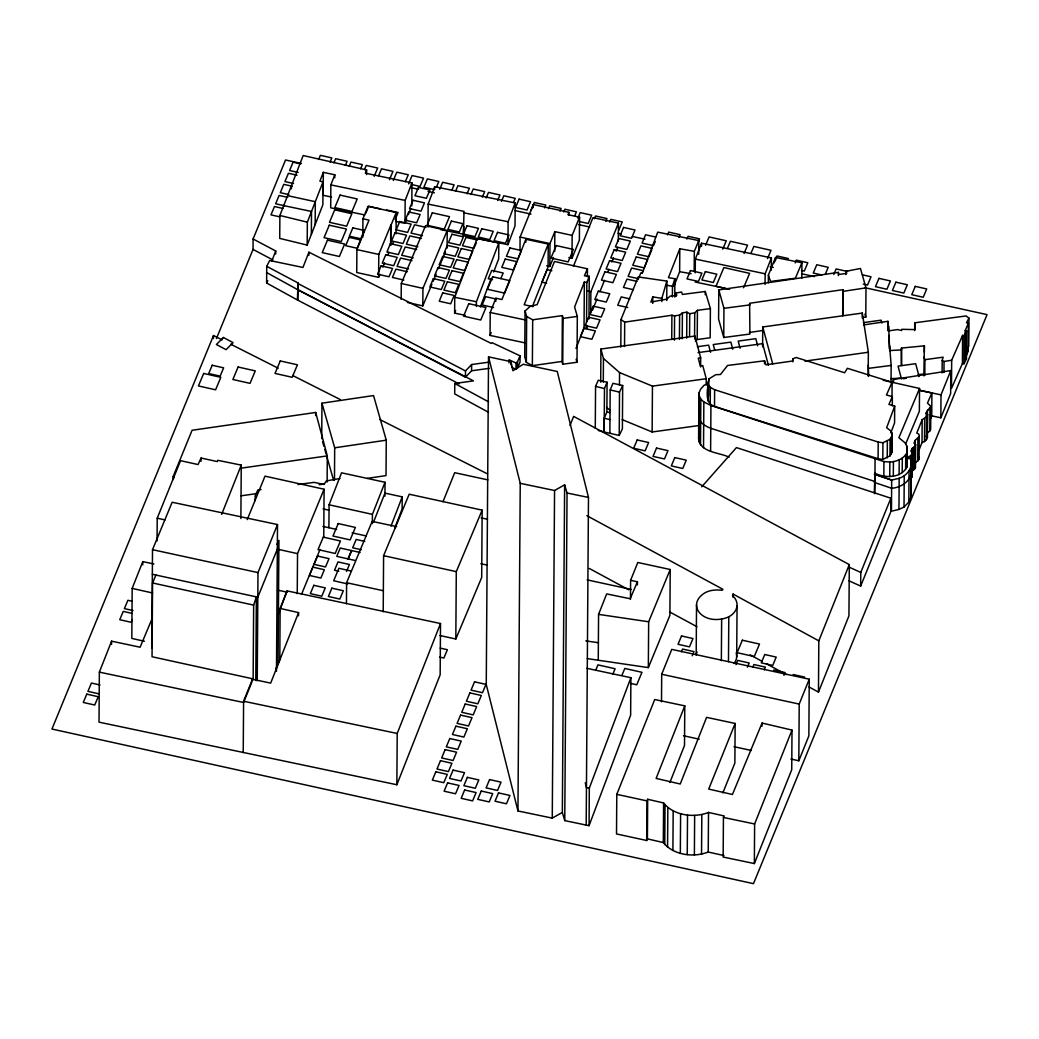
<?xml version="1.0" encoding="UTF-8"?>
<svg xmlns="http://www.w3.org/2000/svg" width="1039" height="1039" viewBox="0 0 1039 1039"><rect width="100%" height="100%" fill="white"/><g stroke="black" fill="none" stroke-linecap="round" stroke-linejoin="round"><path stroke-width="1.5" d="M151.993 618.945L140.096 647.219L111.589 641.167L99.354 672.129L99.017 722.157L396.859 784.744L440.159 674.805L440.51 623.53L287.089 590.892L280.114 608.425L279.803 659.713L276.088 668.233M111.563 644.401L111.589 641.167M153.876 563.969L142.772 561.618L132.174 588.399L131.823 638.414L144.395 641.245M142.759 564.839L142.772 561.618M151.824 648.05L152.512 549.683L172.149 502.24L277.504 524.552L276.478 671.324M155.928 575.048L152.564 582.97L152.045 656.752L253.139 678.896L252.49 680.506L252.49 679.246L270.672 683.117L298.57 612.62L280.114 608.425M157.058 540.877L157.227 518.201L180.526 460.667L198.046 464.55L201.047 458.043L217.268 461.563L217.761 460.316L241.256 465.121L240.879 518.565M173.162 479.576L173.188 476.511L192.072 430.263L315.687 412.47L327.298 455.887L327.116 482.031M201.021 461.29L201.047 458.043M213.463 338.493L213.489 335.519L222.125 339.87M243.23 752.496L243.594 701.234L252.49 679.246M216.463 338.506L253.035 249.412L253.1 238.996L285.53 159.993L301.375 163.487M253.139 678.896L253.659 605.114L256.36 596.931L257.815 597.191L277.335 549.137M255.113 500.655L255.152 495.889L257.841 489.992L261.062 489.551M255.776 680.532L256.36 596.931M257.23 680.792L257.984 572.593L277.504 524.552M459.082 383.872L297.44 299.985L266.62 283.024L266.737 266.348L269.646 260.503L302.959 267.452L308.895 252.204L491.252 343.441L491.992 342.649L520.071 355.832L520.032 362.079L517.474 367.949L515.993 369.313L511.772 367.312M275.712 253.971L275.725 250.996L253.1 238.996M366.572 174.526L366.611 169.941L303.18 155.525L279.881 215.476L279.725 238.399L307.193 245.1L322.869 204.761L323.025 181.838L319.895 181.189L323.324 172.37L334.792 174.773L334.779 177.825M278.062 664.142L278.92 540.345L276.945 544.436M278.4 614.127L287.089 590.892M291.427 188.773L291.44 185.721M297.44 299.985L297.946 282.92L266.737 266.348M297.829 299.596L297.946 282.92M297.245 593.672L297.531 553.618L324.09 489.239L265.01 476.148L247.217 519.591M298.544 615.828L298.57 612.62M307.193 245.1L307.349 222.177L323.025 181.838M308.869 255.334L308.895 252.204M311.349 234.385L311.518 211.462L283.712 205.618M315.155 224.619L315.311 201.696L287.582 195.657M315.661 415.548L315.687 412.47M323.324 172.37L323.168 195.306L331.545 197.046M321.713 438.614L321.96 403.184L373.533 395.56L386.261 440.172L386.014 475.602L367.261 478.382M323.752 537.306L324.09 489.239M334.792 174.773L330.857 184.89L330.701 207.826L364.793 214.943M328.908 527.721L329.077 504.798L341.532 472.81L385.027 482.278L384.937 496.135M334.467 480.018L334.688 447.809L321.96 403.184M346.455 603.711L346.597 582.71L372.157 521.383L396.677 526.643M396.067 233.918L396.21 212.527L368.066 206.306L362.936 218.787L369.014 220.125L356.897 249.594L356.728 272.517L378.625 277.348L379.819 274.452M362.806 237.126L362.936 218.787M372.339 523.643L372.404 514.357L385.027 482.278M378.625 277.348L378.78 254.425L390.755 225.32L390.794 245.217M383.209 611.75L383.599 555.67L409.184 494.213L482.161 510.149L481.68 577.528L455.822 639.011L440.017 635.543M390.612 245.178L390.755 225.32M396.859 784.744L397.21 733.469L440.51 623.53M401.171 299.414L401.288 283.504L425.561 225.645L447.212 230.528L447.095 248.035M373.482 522.279L384.962 493.109L402.21 496.863L402.119 508.954L394.833 527.981M366.611 169.941L365.351 173.175L411.964 182.916L405.158 200.423L405.002 223.346L406.704 218.969M411.808 205.839L411.964 182.916M407.353 302.401L422.808 305.882L422.938 288.374L447.212 230.528M428.003 227.047L428.159 204.125L434.692 186.708L515.175 202.93L515.019 225.866L507.967 244.672L463.342 235.671L464.017 211.359L428.159 204.125M434.666 189.76L434.692 186.708M465.459 315.349L454.627 313.129L454.744 297.297L477.135 238.554L498.798 242.996L498.694 258.828L493.668 271.997M266.698 272.595L297.518 289.569L473.459 380.884L454.77 383.482L454.705 393.898L488.538 412.301M455.822 639.011L456.29 571.632L482.161 510.149M463.342 235.671L463.913 226.645M297.518 289.569L465.459 377.209L465.511 370.949L471.628 364.533L489.239 362.104M465.459 377.209L471.589 370.78L471.628 364.533M476.382 306.492L476.407 301.739L498.798 242.996M488.538 356.871L486.252 684.493L517.954 810.952L552.267 818.122L562.346 812.433L564.632 484.823L554.553 490.512L520.24 483.33L488.538 356.871L510.98 361.65L512.915 370.741L523.24 364.26L557.255 371.494L588.477 497.447L586.191 825.07L589.061 825.654L630.634 715.209L630.894 677.701L586.749 668.311M525.825 343.039L490.044 335.428L490.213 312.505L495.863 298.232L501.954 299.531L525.838 239.269L548.254 244.048L548.085 266.971L532.851 305.414M495.837 301.297L495.863 298.232M507.967 244.672L508.123 221.749L515.175 202.93M508.967 362.858L508.993 359.728L516.045 363.066L515.993 369.313M510.954 364.897L510.98 361.65M517.474 367.949L517.526 361.689L520.071 355.832M519.994 250.815L520.097 237.061L533.306 204.553L568.917 212.32L568.891 215.372M517.954 810.952L520.24 483.33M525.046 310.973L524.721 356.832L526.344 362.325L532.358 365.65L562.06 361.442L562.372 315.596L532.682 319.804L526.656 316.466L525.046 310.973L530.059 306.479L537.163 304.609L554.475 261.477L587.438 268.828L587.373 276.725M525.812 242.334L525.838 239.269M526.344 362.325L526.656 316.466M533.28 207.605L533.306 204.553M532.358 365.65L532.682 319.804M546.67 265.815L549.813 266.503L549.982 243.581L554.839 231.619L572.151 235.398L571.995 258.321L568.84 257.633M554.696 251.49L554.839 231.619M552.267 818.122L554.553 490.512M586.541 322.077L586.827 282.556L584.36 282.05L574.606 306.973L577.32 316.414L577.009 362.26L562.735 364.221L563.06 318.376L562.372 315.596M586.191 825.07L564.761 820.615L567.047 493.006L564.632 484.823M568.917 212.32L567.956 214.67L579.554 217.19L579.385 240.126L571.995 258.321M576.009 348.416L584.035 327.895L584.36 282.05M584.035 327.895L586.503 328.402L586.528 325.246M588.957 318.973L589.256 276.296L584.412 275.803L587.438 268.828M590.736 313.09L590.879 291.686L618.426 223.112L592.97 217.619L573.463 266.179M589.061 825.654L589.321 788.133L630.894 677.701M595.282 428.133L595.568 386.391L598.256 380.248L607.075 382.235L606.88 411.912L604.256 418.288L604.153 431.964L619.218 435.471L622.387 428.847L622.686 385.508L612.984 383.3L610.179 389.924L609.88 433.263M598.256 660.233L598.568 614.374L606.672 593.905L630.192 598.75L637.427 581.788L630.608 580.307L637.803 562.489L670.22 569.515L669.895 615.374L648.336 667.609L587.295 658.609M600.698 382.235L600.932 349.039L694.87 336.078L700.689 357.858L700.624 366.949M603.282 382.196L603.451 358.481L600.932 349.039M604.153 431.964L604.477 388.56L607.075 382.235M618.296 241.451L618.426 223.112M616.789 794.341L616.517 833.94L646.7 840.499L647.401 838.876L647.674 799.277L663.596 802.952C673.766 815.693 693.935 818.187 708.507 812.446L724.222 815.953L723.43 817.446L723.157 857.045L754.353 863.565L791.731 769.691L792.004 730.092L762.068 723.053L732.43 794.484L708.715 789.082L735.144 723.469L706.598 717.352L680.233 784.003L656.129 778.419L684.779 705.858L654.713 699.546L616.789 794.341L646.985 800.9L646.7 840.499M619.218 435.471L619.517 392.119L622.686 385.508M619.452 385.209L619.543 372.559L603.451 358.481M620.803 347.091L620.997 319.544L638.219 276.958L666.856 281.088L666.726 300.544M624.53 346.455L624.699 322.142L620.997 319.544M630.478 599.204L630.608 580.307M637.414 584.931L637.427 581.788M648.336 667.609L648.661 621.764L670.22 569.515M652.726 303.375L652.765 296.894L661.856 298.336L661.83 301.583M698.026 425.665L652.128 431.977L652.453 386.131L619.543 372.559M661.505 701.793L661.7 674.259L671.752 649.375L809.251 679.207L808.861 735.885L798.822 760.769L790.913 759.054M723.949 855.552L708.234 852.032C693.662 857.785 673.493 855.279 663.311 842.551L663.596 802.952M664.752 844.538L665.025 804.939M667.57 847.33L667.843 807.745M671.726 339.558L671.908 315.246L624.699 322.142M672.389 296.907L672.467 286.206L674.882 278.699L668.454 277.647L679.805 248.75L694.312 251.347L698.805 240.58L657.713 232.139L642.323 273.192L640.829 272.932L638.154 279.491M674.415 340.195L674.584 315.869L671.908 315.246M674.753 297.037L674.882 278.699M676.038 296.271L676.064 293.024L681.61 292.024L682.415 294.44L705.286 291.478L710.39 308.609L710.182 337.779L697.221 339.506L695.429 341.208M672.895 850.486L673.181 810.888M673.869 286.387L679.649 271.673L679.805 248.75M679.441 339.415L679.61 315.103L682.402 312.856L686.87 312.168L689.727 313.687L694.74 312.882L697.416 310.336L710.39 308.609M682.22 338.792L682.402 312.856M680.324 853.227L680.61 813.641M686.688 338.104L686.87 312.168M684.779 705.858L684.506 745.457L669.895 782.471M689.571 336.389L689.727 313.687M687.247 854.552L687.519 814.953M694.182 271.218L694.312 251.347M694.572 337.194L694.74 312.882M694.857 339.246L694.87 336.078M695.234 272.841L695.338 259.088L701.559 243.204L771.38 257.906L771.289 270.14M697.221 339.506L697.416 310.336M694.377 855.019L694.649 815.42M698.715 254.334L698.805 240.58M696.195 654.44L696.533 604.776M729.027 457.173C719.391 452.29 700.273 452.757 698.598 438.848L698.922 393.119L700.676 389.093L704.091 385.274L707.975 383.573M699.078 441.861L698.922 393.119M701.533 246.269L701.559 243.204M700.507 444.861L700.831 399.145L699.403 396.132M703.533 447.705L703.845 401.989L700.831 399.145M705.26 294.725L705.286 291.478M701.533 854.422L701.819 814.823M706.221 385.053L706.26 378.728L702.741 365.546L700.286 365.923L698.273 358.182L700.689 357.858M892.111 382.274L886.449 395.002L892.345 396.651L888.916 404.418L894.696 406.171L886.644 427.743L890.8 430.86L891.917 433.016L892.007 452.03L889.955 455.9L882.812 459.407L878.098 458.731L714.507 406.392C703.26 402.561 708.182 387.69 708.767 378.988L715.754 374.702L720.456 374.508L727.56 365.468L764.548 360.806L765.938 364.819L792.51 361.027L792.874 358.819L796.121 357.494L844.655 372.754L847.382 368.3L892.111 382.274L891.994 398.937M708.364 401.509L707.923 382.131M708.767 378.988L708.65 395.651L707.806 398.807M710.234 404.08L710.351 387.404L708.481 384.833M710.611 451.212L710.936 405.483L703.845 401.989M708.234 852.032L708.507 812.446M714.507 406.392L714.624 389.716L710.351 387.404M862.734 317.518L865.786 317.051L865.994 287.868L860.461 268.478L846.045 271.283L846.694 273.4L838.798 274.465L838.369 272.387L718.806 289.907L718.598 319.09L723.754 337.506L749.911 334.051L749.613 303.284L842.863 289.66L842.928 315.674M721.352 660.674L721.637 619.01A21.144 15.39 0.4 0 0 728.794 616.776A19.728 14.364 0.4 0 0 734.573 611.932A20.364 14.819 0.4 0 0 737.054 605.685A21.027 15.299 0.4 0 0 735.157 598.659A22.092 16.079 0.4 0 0 733.859 597.061A4.325 3.143 0.4 0 1 732.56 595.451L733.079 594.074L818.823 640.855L818.472 692.117L809.082 687M723.754 337.506L723.949 308.323L718.806 289.907M728.482 661.635L728.794 616.776M733.053 597.282L733.079 594.074M735.144 723.469L734.872 763.055L722.858 792.887M733.95 663.544A19.728 14.364 0.4 0 0 734.209 663.194A20.364 14.819 0.4 0 0 736.69 656.947L737.054 605.685M754.353 863.565L754.626 823.966L792.004 730.092M762.6 346.883L762.743 326.973L862.292 313.064L868.357 352.247L868.188 376.092M762.042 726.222L762.068 723.053M764.522 363.832L764.548 360.806M765.081 284.491L765.159 273.789L771.38 257.906M768.341 282.738L768.392 275.088L775.536 257.503L801.926 262.776L801.809 278.062M775.51 260.555L775.536 257.503M792.848 361.858L792.874 358.819M798.822 760.769L799.212 704.078L809.251 679.207M838.356 275.621L838.369 272.387M842.681 315.596L842.863 289.66M846.019 274.53L846.045 271.283M573.866 416.522L849.305 564.593L848.941 615.854L818.472 692.117M862.253 317.882L862.292 313.064M848.915 580.762L860.669 586.1L860.773 572.424L890.865 498.213L736.456 447.588L701.728 486.81M868.708 376.17L868.266 365.092M874.293 493.096L874.968 473.277C885.215 478.317 901.086 478.33 907.008 466.914L906.761 445.952L904.878 442.692L898.878 437.718L919.528 388.456L883.176 380.261M874.838 493.72L875.072 458.693M878.098 458.731L878.215 442.069L714.624 389.716M882.812 459.407L882.929 442.744L890.072 439.224L892.124 435.367M883.825 476.148L883.929 461.563L710.936 405.483M887.864 330.753L887.929 321.324L863.604 324.921M887.241 457.861L887.358 441.185M887.929 321.324L888.644 330.857L897.774 329.558L901.631 330.558L901.787 329.311L914.865 329.597L914.723 322.804L966.075 315.934L968.958 318.103L968.751 346.286L967.53 348.597M889.592 348.974L888.683 326.025M889.748 476.615L889.852 462.03C896.67 461.641 904.034 458.848 907.112 452.329L906.761 445.952M889.955 455.9L890.072 439.224M891.033 382.742L891.15 365.442L889.618 345.753M890.865 498.213L890.761 511.889L860.669 586.1M891.267 454.381L891.384 437.705M891.917 433.016L892.007 452.03M892.28 405.742L892.345 396.651M893.553 382.482L893.579 379.417L950.815 370.572L950.659 393.508L940.853 417.795L930.061 415.483M893.319 476.148L893.41 461.563M894.696 406.171L894.579 422.847L890.826 432.912M899.112 474.654L899.203 460.056M899.177 478.291L891.67 480.07L874.422 474.2L891.67 480.07L891.462 511.201L898.956 509.435L899.177 478.291C906.592 475.901 912.619 468.407 911.086 460.368L909.67 458.056L905.956 459.329M901.333 365.286L901.449 348.065L924.372 345.844L924.333 352.104M901.631 365.533L901.449 348.065M902.203 472.55L902.307 457.965M898.956 509.435L904.021 507.019L904.242 475.888M905.631 469.433L905.722 454.835M907.008 466.914L907.203 449.458M904.021 507.019L908.839 502.084L909.047 470.94M910.671 460.264L910.709 455.679L912.619 453.121L910.852 451.134L912.307 448.316L914.995 446.16L915.619 444.614L913.943 443.004L915.281 440.302L919.229 436.432L918.918 434.198L916.775 433.042L922.177 419.652L926.593 416.717L927.593 414.34L925.827 413.171L930.827 406.301L927.463 403.106L931.892 392.963L919.515 390.3M911.086 460.368L910.995 496.72L908.839 502.084M910.995 496.72L911.216 465.589M910.541 478.602L911.787 477.395L911.943 454.472M912.307 448.316L912.151 471.238L915.463 467.537L915.619 444.614M912.619 453.121L911.787 477.395M913.593 470.29L913.749 447.367M914.671 330.623L914.723 322.804M914.84 447.251L914.865 444.198M914.827 469.083L914.995 446.16M915.281 440.302L915.125 463.225L919.073 459.355L919.229 436.432M917.723 461.381L917.892 438.445M919.528 388.456L919.372 411.249L905.605 444.095M919.021 450.017L922.009 442.575L922.177 419.652M923.853 375.923L924.372 345.844M924.814 375.339L924.931 359.676L923.983 357.143M922.009 442.575L924.502 441.523L924.671 418.6M926.269 416.353L926.294 413.288M924.502 441.523L926.424 439.64L926.593 416.717M927.308 423.873L927.411 410.119M926.424 439.64L927.437 437.263L927.593 414.34M927.243 433.042L929.814 430.99L929.97 408.067M930.827 406.301L930.671 429.224L929.814 430.99M931.892 392.963L931.736 415.899L930.476 418.795M940.853 417.795L941.009 394.872L950.815 370.572M942.113 372.897L942.191 360.377L943.152 357.169L924.931 359.676M943.957 372.43L944.035 361.481L942.191 360.377M962.608 335.363L951.672 360.247L951.477 388.417L962.413 363.533L962.608 335.363L964.166 335.623L966.634 330.831L965.218 330.662L965.01 358.832L966.439 359.013L966.634 330.831M962.413 363.533L963.971 363.806L964.166 335.623M965.01 358.832L968.166 351.286L968.361 323.116L966.504 322.739L968.958 318.103M661.856 298.336L666.856 281.088M652.765 296.894L650.856 302.076L666.765 299.141L670.142 296.128L676.753 295.453L676.064 293.024M454.627 313.129L455.653 310.44M480.343 306.96L491.187 278.504M391.002 526.137L402.21 496.863M271.828 261.023L275.725 250.996M408.405 214.592L410.678 208.761M586.827 282.556L589.256 276.296M586.503 328.402L587.477 325.895M490.044 335.428L491.187 332.571M548.254 244.048L524.188 304.752L533.02 306.635M892.124 383.079L893.579 379.417M221.658 514.383L241.256 465.121M818.823 640.855L849.305 564.593M592.412 310.414L596.996 298.985M599.906 291.764L604.516 280.27M607.802 272.101L608.958 269.205M611.841 262.036L613.504 257.88M616.179 251.23L617.75 247.334M570.034 425.328L573.632 416.405M442.991 501.72L454.692 472.693L487.875 479.888M251.893 681.974L243.581 702.481L99.354 672.129M549.813 266.503L553.462 257.529M572.151 235.398L579.554 217.19M213.489 335.519L51.95 729.04L753.47 883.669L987.05 314.622L865.11 287.751M390.963 225.281L396.21 212.527M382.794 267.192L384.586 262.841M387.859 254.906L388.95 252.243M392.378 244.386L393.417 241.84M301.492 594.399L320.025 549.488M965.218 330.662L968.361 323.116M318.622 159.487L320.376 155.331L331.818 157.902L330.064 162.071M132.356 619.517L131.187 622.296L119.745 619.712L123.238 611.4L131.823 613.335M333.909 162.863L335.662 158.694L347.104 161.279L345.351 165.435M349.195 166.227L350.935 162.071L362.39 164.643L360.637 168.812M364.481 169.591L366.222 165.435L377.677 168.019L374.183 176.331M378.612 175.734L381.508 168.812L392.963 171.383L389.469 179.708M365.78 213.216L368.689 206.28L380.131 208.852M393.313 180.5L396.794 172.175L408.249 174.76L405.34 181.682M408.6 183.864L412.08 175.552L423.535 178.124L420.042 186.436L411.457 184.513M395.184 219.502L398.093 212.566L386.638 209.982M436.484 187.033L438.822 181.487L427.367 178.916L423.886 187.228L433.899 189.488M439.744 189.215L442.653 182.28L454.108 184.864L451.77 190.41M455.614 191.202L457.939 185.656L469.381 188.228L467.056 193.773M422.808 305.882L431.899 284.231M433.12 281.335L436.094 274.231M438.393 268.75L441.224 261.997M441.731 260.802L445.419 252.022M470.901 194.566L473.226 189.02L484.668 191.605L482.343 197.15M486.187 197.942L488.512 192.397L499.954 194.968L497.629 200.514M476.265 242.788L473.94 248.321L462.498 245.749L465.992 237.437L477.433 240.009M348.026 558.865L351.52 550.54M348.195 558.93L351.689 550.618M501.473 201.306L503.798 195.761L515.24 198.345L513.5 202.501M346.532 571.424L349.442 564.489L338 561.917L334.506 570.229L338.792 571.203M500.863 278.543L503.188 272.997L491.746 270.413L488.252 278.738L492.551 279.699M530.89 210.813L534.371 202.501L545.813 205.073L544.657 207.852M548.501 208.644L549.657 205.865L561.099 208.449L559.943 211.216M563.787 212.008L564.943 209.242L576.385 211.813L574.645 215.969M577.905 218.151L580.23 212.605L591.672 215.19L588.191 223.502L579.606 221.567M594.36 218.748L595.516 215.982L606.958 218.554L605.802 221.333M609.646 222.125L610.802 219.346L622.244 221.93L618.763 230.242M641.894 273.387L643.05 270.621L631.608 268.036L628.114 276.361L638.128 278.608M651.778 249.828L648.868 256.75L637.427 254.178L640.92 245.866L652.362 248.438M655.271 241.503L653.518 245.672L642.076 243.087L645.57 234.775L655.583 237.022M667.532 234.879L668.687 232.1L680.129 234.684L678.974 237.45M686.909 239.061L688.078 236.282L699.52 238.866L698.351 241.632M705.598 245.243L709.092 236.918L726.261 240.788L722.767 249.1M727.508 248.204L730.404 241.282L747.573 245.139L744.08 253.464M750.937 253.373L753.846 246.438L771.016 250.308L767.522 258.62M743.573 287.751L749.626 273.361L723.871 267.555L716.014 286.27L729.651 289.349M595.62 670.428L597.944 664.882L615.114 668.752L612.789 674.298M774.068 262.906L776.977 255.971L788.419 258.555M621.893 675.376L624.803 668.454L641.972 672.311L636.738 684.792L630.491 683.389M795.199 262.932L796.355 260.153L807.797 262.737L804.316 271.049L801.446 270.4M825.291 274.257L828.2 267.322L816.758 264.737L813.264 273.062L821.849 274.997M833.81 274.465L836.148 268.919L847.59 271.504M681.389 651.817L682.558 649.05L694 651.622L692.26 655.778M735.976 664.57L737.716 660.401L749.158 662.986L747.418 667.142M752.768 667.298L753.937 664.531L765.379 667.116L764.21 669.882M783.951 675.35L785.107 672.584L773.665 669.999M801.926 262.776L795.355 278.231L770.561 281.465L768.392 275.088M646.985 800.9L647.674 799.277M699.935 413.236L698.766 415.925C698.74 422.678 705.299 426.159 710.78 428.276L874.916 481.499L874.357 482.408L891.618 488.278C901.709 487.616 913.099 479.836 911.034 468.576M698.598 438.848L699.766 436.159M266.62 283.024L267.789 280.686M963.971 363.806L966.439 359.013M906.943 459.822L908.735 456.679L910.709 455.679M516.045 363.066L517.526 361.689M339.987 478.498L326.376 480.914L324.025 484.421L314.051 482.369L297.998 484.551M944.035 361.481L951.672 360.247M674.584 315.869L679.61 315.103M843.097 291.362L865.994 287.868M334.688 447.809L386.261 440.172M749.405 332.467L762.964 330.48M241.256 468.134L327.298 455.887M241.061 495.824L256.997 493.551M319.142 484.694L323.921 484.018M698.026 352.611L762.626 343.649L768.444 365.247M804.887 361.117L868.357 352.247M563.06 318.376L577.32 316.414M471.589 370.78L489.2 368.351M697.442 346.701L708.65 345.156L710.559 352.286M652.453 386.131L706.26 378.728M903.086 378.741L906.281 378.3M723.949 308.323L750.119 304.869M868.76 368.313L891.15 365.442M918.06 374.611L924.178 374.027M889.579 350.585L901.735 349.883M890.904 378.677L901.54 378.053M883.929 461.563L889.852 462.03M878.215 442.069L882.929 442.744M598.568 614.374L648.661 621.764M585.853 640.881L598.373 642.725M666.129 285.218L672.467 286.206M679.649 271.673L691.156 273.738M966.309 350.922L968.166 351.286M463.498 212.748L508.123 221.749M440.549 229.58L463.862 234.282M454.744 297.297L476.407 301.739M589.321 788.133L586.451 787.549L585.282 782.835M567.047 493.006L588.477 497.447M330.857 184.89L405.158 200.423M395.664 221.398L403.444 223.021M243.594 701.234L397.21 733.469M723.43 817.446L754.626 823.966M695.338 259.088L765.159 273.789M695.182 282.011L725.326 288.361M277.556 590.126L287.076 592.139M490.213 312.505L525.994 320.116M919.411 390.248L941.009 394.872M587.892 291.037L590.879 291.686M481.148 517.877L487.473 519.253M587.126 579.866L631.296 589.464M480.836 563.722L487.148 565.099M152.512 549.683L257.984 572.593M661.7 674.259L799.212 704.078M152.343 574.268L257.815 597.191M683.441 735.742L699.247 739.171M734.015 746.703L751.405 750.483M520.097 237.061L549.982 243.581M157.227 518.201L165.045 519.916M346.597 582.71L383.352 590.749M410.639 187.565L418.548 189.319M428.055 191.41L434.393 192.812M515.149 210.605L530.981 214.099M578.489 224.567L589.581 227.009M618.088 233.294L621.244 233.996M632.335 236.437L644.998 239.23M770.107 266.802L773.276 267.504M801.77 273.789L814.446 276.582M606.88 411.912L609.776 412.548M329.077 504.798L372.404 514.357M323.077 508.902L329.038 510.214M322.947 526.409L336.649 529.422M352.13 532.838L366.053 535.916M383.599 555.67L456.29 571.632M152.564 582.97L253.659 605.114M356.897 249.594L378.78 254.425M277.374 549.15L297.531 553.618M862.435 274.828L871.02 276.764L867.539 285.076L863.24 284.115M300.232 163.798L293.076 162.188L289.595 170.5L298.167 172.435M297.011 175.201L288.426 173.279L284.933 181.591L293.518 183.526M292.362 186.293L283.777 184.358L280.283 192.683L288.868 194.618M425.964 227.372L414.522 224.788L411.028 233.113L422.483 235.684M287.699 197.384L279.114 195.449L275.634 203.774L284.218 205.709M636.972 281.387L626.959 279.127L623.465 287.439L633.478 289.699M421.315 238.463L409.873 235.879L406.379 244.204L417.821 246.775M283.05 208.475L274.465 206.54L270.971 214.865L279.556 216.787M551.826 270.698L547.137 269.646L541.903 282.127L546.592 283.179M416.665 249.555L405.223 246.97L401.729 255.282L413.171 257.867M629.803 298.855L621.218 296.92L617.724 305.232L627.738 307.492M412.002 260.633L400.56 258.062L397.08 266.374L408.522 268.958M407.353 271.724L395.911 269.153L392.417 277.465L403.859 280.049M495.642 298.92L485.629 296.66L482.135 304.972L493.577 307.557M401.288 283.504L422.938 288.374M364.754 541.384L356.169 539.449L352.676 547.774L361.26 549.709M360.104 552.475L340.247 548.034L336.753 556.359L355.182 560.476M351.39 571.099L338.909 568.281L333.675 580.762L347.714 583.931M793.173 674.519L804.615 677.09M440.224 648.102L447.38 649.713L443.887 658.025L439.588 657.064M132.174 588.399L152.603 592.996M132.187 601.269L127.888 600.308L124.394 608.62L132.979 610.555M100.017 684.974L91.432 683.039L87.938 691.364L99.38 693.935M604.256 418.288L609.971 419.587M647.401 838.876L663.311 842.551M610.179 389.924L619.517 392.119M595.568 386.391L604.477 388.56M598.23 430.471L604.178 431.912M279.881 215.476L307.349 222.177M622.218 419.639L652.128 431.977M174.292 477.68L173.188 476.511M849.019 567.086L860.773 572.424M230.749 344.234L278.231 368.222M292.621 375.482L340.104 399.47M379.677 419.457L487.473 473.901M297.557 283.322L465.511 370.949M253.035 249.412L272.828 259.906M914.697 467.121L915.463 467.537M586.892 515.695L722.884 589.282L722.313 590.204A1.922 1.403 0.4 0 1 720.559 590.1L718.91 590.009A26.663 19.403 0.4 0 0 712.131 590.373A19.819 14.429 0.4 0 0 705.702 592.438A21.287 15.494 0.4 0 0 700.377 596.438A21.806 15.871 0.4 0 0 697.325 601.023A20.105 14.637 0.4 0 0 697.104 608.542A20.027 14.572 0.4 0 0 700.663 613.919A19.624 14.286 0.4 0 0 706.299 617.608A19.481 14.182 0.4 0 0 713.52 619.4A21.806 15.871 0.4 0 0 721.637 619.01M589.334 568.476L628.777 589.814M669.973 612.114L696.961 626.712M454.77 383.482L488.668 401.911M750.145 654.843L762.197 661.427M766.211 663.622L786.315 674.584M926.139 436.211L927.437 437.263M606.581 407.34L610.023 410.366M562.346 812.433L564.761 820.615M576.126 359.208L577.009 362.26M864.929 314.064L865.786 317.051M322.597 441.692L323.908 446.302M324.791 449.38L326.103 454.004M326.986 457.082L333.571 480.161M762.743 326.973L772.73 364.014M919.099 376.521L915.671 363.689L898.047 366.131L901.475 378.962M881.851 323.025L881.085 320.181L863.474 322.61L864.24 325.467M757.717 345.792L755.808 338.662L738.197 341.104L740.093 348.234M732.755 349.247L730.846 342.117L713.235 344.558L714.754 350.26M562.06 361.442L562.735 364.221M918.749 457.121L919.073 459.355M888.865 335.402L889.514 349.065M736.183 652.921A21.027 15.299 0.4 0 1 736.69 656.947M697.104 651.985A21.806 15.871 0.4 0 0 696.974 652.284A20.105 14.637 0.4 0 0 696.247 655.077M203.67 373.456L198.436 385.937L215.593 389.807L220.826 377.326L203.67 373.456M212.19 365.247L208.696 373.572L220.138 376.144L223.632 367.832L212.19 365.247M86.769 694.13L83.289 702.455L94.731 705.026L98.224 696.714L86.769 694.13M238.1 367.014L232.866 379.495L250.035 383.352L255.269 370.884L238.1 367.014M340.052 195.098L334.818 207.579L351.987 211.449L357.221 198.969L340.052 195.098M334.714 209.839L329.48 222.32L346.636 226.177L351.87 213.709L334.714 209.839M329.285 225.19L324.051 237.658L341.221 241.529L346.455 229.048L329.285 225.19M327.467 240.152L322.233 252.62L339.402 256.49L344.636 244.009L327.467 240.152M280.257 360.936L275.023 373.417L292.193 377.287L297.427 364.806L280.257 360.936M352.831 227.866L349.351 236.191L360.793 238.762L364.286 230.45L352.831 227.866M349.169 237.36L345.688 245.672L357.13 248.256L360.624 239.944L349.169 237.36M381.092 265.88L377.599 274.192L389.041 276.777L392.534 268.452L381.092 265.88M385.742 254.789L382.248 263.101L393.69 265.685L397.184 257.36L385.742 254.789M390.391 243.697L386.911 252.009L398.353 254.594L401.833 246.269L390.391 243.697M395.054 232.606L391.56 240.931L403.002 243.503L406.496 235.191L395.054 232.606M399.703 221.515L396.21 229.84L407.652 232.411L411.145 224.099L399.703 221.515M413.041 200.267L409.548 208.592L420.99 211.164L424.483 202.852L413.041 200.267M418.444 187.397L414.951 195.722L426.393 198.293L429.886 189.981L418.444 187.397M408.691 211.917L405.197 220.229L416.639 222.801L420.133 214.489L408.691 211.917M432.315 212.8L427.081 225.281L444.25 229.138L449.484 216.67L432.315 212.8M451.407 221.073L447.913 229.398L459.368 231.97L462.849 223.658L451.407 221.073M323.272 537.137L318.038 549.605L335.194 553.475L340.441 541.007L323.272 537.137M433.341 278.634L429.86 286.946L441.302 289.53L444.796 281.205L433.341 278.634M438.003 267.543L434.51 275.855L445.952 278.439L449.445 270.114L438.003 267.543M442.653 256.451L439.159 264.763L450.601 267.348L454.095 259.023L442.653 256.451M447.302 245.36L443.822 253.672L455.264 256.256L458.744 247.944L447.302 245.36M451.965 234.269L448.471 242.594L459.913 245.165L463.407 236.853L451.965 234.269M312.921 567.151L309.427 575.463L320.869 578.035L324.363 569.723L312.921 567.151M317.57 556.06L314.077 564.372L325.519 566.956L329.012 558.631L317.57 556.06M338.207 523.565L332.974 536.046L350.143 539.903L355.377 527.435L338.207 523.565M313.83 585.321L310.336 593.633L321.778 596.217L325.272 587.892L313.83 585.321M466.992 225.762L463.498 234.074L474.94 236.658L478.434 228.333L466.992 225.762M442.718 292.881L439.224 301.193L450.679 303.778L454.16 295.453L442.718 292.881M447.38 281.79L443.887 290.102L455.329 292.686L458.822 284.361L447.38 281.79M452.03 270.698L448.536 279.01L459.978 281.595L463.472 273.283L452.03 270.698M456.679 259.607L453.186 267.932L464.641 270.504L468.121 262.192L456.679 259.607M461.329 248.516L457.848 256.841L469.29 259.412L472.784 251.1L461.329 248.516M481.771 228.749L478.278 237.074L489.733 239.645L493.213 231.333L481.771 228.749M331.87 588.165L328.389 596.477L339.831 599.061L343.312 590.736L331.87 588.165M497.538 232.359L494.044 240.671L505.486 243.256L508.98 234.931L497.538 232.359M468.797 303.674L463.563 316.155L480.732 320.012L485.966 307.544L468.797 303.674M519.084 199.137L515.604 207.449L527.046 210.021L530.526 201.709L519.084 199.137M492.655 276.79L487.421 289.258L504.59 293.128L509.824 280.647L492.655 276.79M505.266 259.036L501.785 267.361L513.227 269.932L516.721 261.62L505.266 259.036M509.928 247.957L506.435 256.269L517.877 258.841L521.37 250.529L509.928 247.957M556.203 245.568L550.969 258.036L568.138 261.906L573.372 249.425L556.203 245.568M604.932 271.776L601.451 280.101L612.893 282.673L616.374 274.361L604.932 271.776M609.594 260.698L606.101 269.01L617.543 271.582L621.036 263.27L609.594 260.698M614.244 249.607L610.75 257.919L622.192 260.503L625.686 252.178L614.244 249.607M618.893 238.515L615.413 246.827L626.855 249.412L630.335 241.087L618.893 238.515M623.556 227.424L620.062 235.736L631.504 238.321L634.998 230.009L623.556 227.424M598.308 291.18L594.815 299.505L606.269 302.076L609.75 293.764L598.308 291.18M583.944 328.363L580.45 336.675L591.892 339.259L595.386 330.934L583.944 328.363M588.594 317.272L585.113 325.584L596.555 328.168L600.048 319.843L588.594 317.272M593.256 306.18L589.762 314.492L601.204 317.077L604.698 308.752L593.256 306.18M636.258 256.945L632.777 265.27L644.219 267.841L647.7 259.529L636.258 256.945M435.835 771.795L432.341 780.107L443.783 782.692L447.277 774.38L435.835 771.795M440.484 760.704L436.99 769.029L448.432 771.6L451.926 763.288L440.484 760.704M445.134 749.613L441.653 757.938L453.095 760.509L456.576 752.197L445.134 749.613M449.796 738.534L446.302 746.846L457.744 749.418L461.238 741.106L449.796 738.534M455.926 726.17L452.433 734.495L463.875 737.067L467.368 728.755L455.926 726.17M460.576 715.079L457.082 723.404L468.524 725.975L472.018 717.663L460.576 715.079M465.225 704L461.745 712.312L473.187 714.884L476.667 706.572L465.225 704M469.888 692.909L466.394 701.221L477.836 703.806L481.33 695.481L469.888 692.909M474.537 681.818L471.044 690.13L482.486 692.714L485.979 684.389L474.537 681.818M447.601 782.874L444.108 791.186L455.55 793.77L459.043 785.458L447.601 782.874M453.056 770.107L449.562 778.419L461.017 780.99L464.498 772.678L453.056 770.107M467.368 777.354L463.875 785.679L475.317 788.25L478.81 779.938L467.368 777.354M464.654 789.991L461.16 798.303L472.602 800.887L476.096 792.562L464.654 789.991M690.48 270.569L686.987 278.894L698.442 281.465L701.922 273.153L690.48 270.569M481.252 791.03L477.758 799.355L489.2 801.926L492.694 793.614L481.252 791.03M489.59 779.575L486.096 787.887L497.551 790.471L501.032 782.146L489.59 779.575M705.377 271.621L701.883 279.933L713.325 282.504L716.819 274.192L705.377 271.621M637.18 439.952L633.686 448.264L645.128 450.848L648.622 442.523L637.18 439.952M498.512 792.887L495.019 801.212L506.461 803.783L509.954 795.471L498.512 792.887M656.531 448.056L653.037 456.381L664.492 458.952L667.973 450.64L656.531 448.056M674.805 457.589L671.311 465.901L682.753 468.485L686.247 460.173L674.805 457.589M681.519 635.959L678.038 644.284L689.48 646.855L692.974 638.543L681.519 635.959M878.968 278.361L875.474 286.673L886.916 289.258L890.41 280.946L878.968 278.361M742.34 640.206L737.106 652.674L754.262 656.544L759.496 644.063L742.34 640.206M895.891 282.179L892.397 290.504L903.839 293.076L907.333 284.764L895.891 282.179M915.268 286.361L911.774 294.686L923.229 297.258L926.71 288.946L915.268 286.361M764.769 654.518L761.288 662.843L772.73 665.415L776.211 657.103L764.769 654.518M223.411 337.493L216.385 344.506L226.06 349.662L233.087 342.636L223.411 337.493"/></g></svg>
